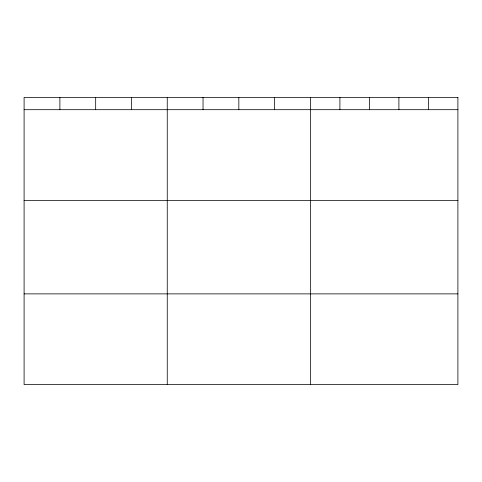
<?xml version="1.0" encoding="UTF-8"?>
<svg xmlns="http://www.w3.org/2000/svg" width="482" height="482" viewBox="0 0 482 482"><rect width="100%" height="100%" fill="white"/><g stroke="black" fill="none" stroke-linecap="round" stroke-linejoin="round"><path stroke-width="0.72" d="M24.1 109.691L457.9 109.691M24.1 200.41L457.9 200.41M24.1 293.875L457.9 293.875M428.402 97.4L428.402 109.691M398.903 97.4L398.903 109.691M369.405 97.4L369.405 109.691M339.906 97.4L339.906 109.691M310.408 97.4L310.408 384.6M274.62 97.4L274.62 109.691M238.831 97.4L238.831 109.691M203.043 97.4L203.043 109.691M167.254 97.4L167.254 384.6M131.465 97.4L131.465 109.691M95.677 97.4L95.677 109.691M59.889 97.4L59.889 109.691M457.9 97.4L24.1 97.4L24.1 384.6L457.9 384.6L457.9 97.4"/></g></svg>
